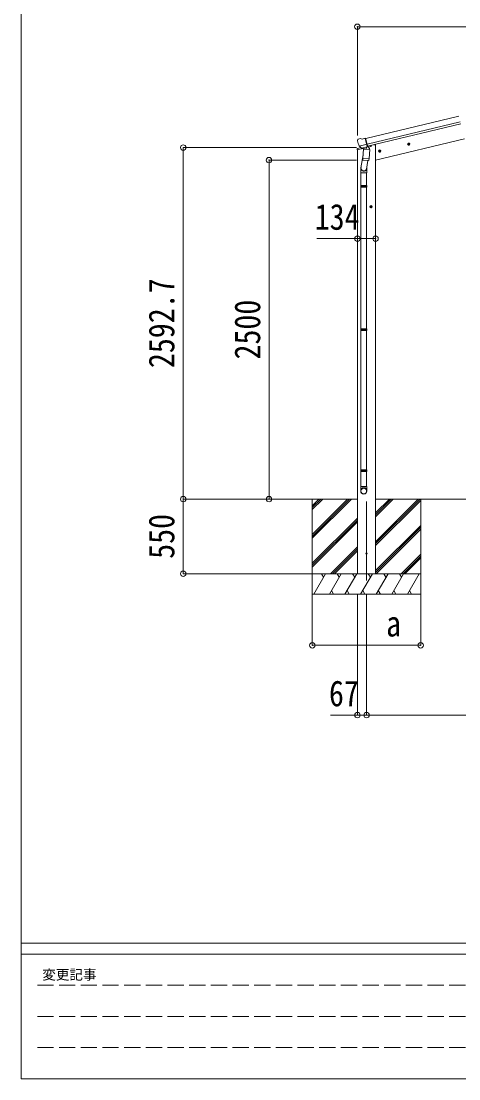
# Model space of a CAD drawing. Units: millimetres at full size, sheet at 1:40. Extents: x -11181 to 11305, y -7804 to 7716.
# Drawn here: x -11181 to -7949, y -7804 to -3 of the extents above; entities that cross this region are included whole.
import ezdxf
from ezdxf.enums import TextEntityAlignment as Align

# ---------------------------------------------------------------- set-up
doc = ezdxf.new("R2010")
doc.units = ezdxf.units.MM
doc.header["$LTSCALE"] = 40
doc.header["$PDMODE"] = 32
doc.header["$PDSIZE"] = 40
doc.linetypes.add('DASHED3', pattern=[4, 3, -1])
for name, color, linetype, lineweight in [('0-0_0', 7, 'Continuous', 9), ('0-1_本体', 4, 'Continuous', 9), ('0-2_部品', 7, 'Continuous', 9), ('0-8_PARTS2', 2, 'Continuous', 9), ('0-A_寸法', 6, 'Continuous', 9), ('F-0_240', 7, 'Continuous', 9)]:
    doc.layers.add(name, color=color, linetype=linetype, lineweight=lineweight)
doc.styles.add('ＭＳ ゴシック', font='')
doc.styles.get('ＭＳ ゴシック').set_extended_font_data('MS Gothic')

msp = doc.modelspace()

# ---------------------------------------------------------------- linework, layer by layer
at = {"layer": '0-0_0'}
for p, q in [((-8697.94, -3528.39), (-9210.16, -3528.4)), ((-9030.94, -3528.4), (-9030.94, -4228.4)), ((-9030.94, -3789.13), (-8770.21, -3528.4)), ((-9030.94, -3803.27), (-8756.07, -3528.4)), ((-9030.94, -3817.41), (-8741.93, -3528.4)), ((-9030.94, -3605.28), (-8954.06, -3528.4)), ((-9030.94, -3591.14), (-8968.2, -3528.4)), ((-9030.94, -3577), (-8982.34, -3528.4)), ((-8563.94, -3528.4), (-4031.92, -3528.4)), ((-8563.94, -3842.63), (-8249.71, -3528.4)), ((-8563.94, -3856.77), (-8235.57, -3528.4)), ((-8563.94, -3658.78), (-8433.56, -3528.4)), ((-8563.94, -3644.64), (-8447.7, -3528.4)), ((-8563.94, -3630.5), (-8461.84, -3528.4)), ((-8563.94, -3870.91), (-8230.94, -3537.91)), ((-8230.94, -3528.4), (-8230.94, -4228.4)), ((-9030.94, -4001.26), (-8697.94, -3668.26)), ((-9030.94, -4015.4), (-8697.94, -3682.4)), ((-9030.94, -4029.54), (-8697.94, -3696.55)), ((-8563.94, -4054.76), (-8230.94, -3721.76)), ((-8563.94, -4068.9), (-8230.94, -3735.9)), ((-8559.3, -4078.4), (-8230.94, -3750.04)), ((-8895.95, -4078.4), (-8697.94, -3880.39)), ((-8881.81, -4078.4), (-8697.94, -3894.53)), ((-8867.67, -4078.4), (-8697.94, -3908.68)), ((-8375.45, -4078.4), (-8230.94, -3933.89)), ((-8361.31, -4078.4), (-8230.94, -3948.03)), ((-8347.17, -4078.4), (-8230.94, -3962.18)), ((-8230.94, -4078.4), (-9030.94, -4078.4)), ((-9020.65, -4228.4), (-8934.05, -4078.4)), ((-8949.05, -4104.38), (-8964.05, -4078.4)), ((-8905.18, -4228.4), (-8818.58, -4078.4)), ((-8833.58, -4104.38), (-8848.58, -4078.4)), ((-8789.71, -4228.4), (-8703.11, -4078.4)), ((-8718.11, -4104.38), (-8733.11, -4078.4)), ((-8563.94, -4078.4), (-8697.94, -4078.4)), ((-8674.24, -4228.4), (-8587.64, -4078.4)), ((-8602.64, -4104.38), (-8617.64, -4078.4)), ((-8558.77, -4228.4), (-8472.17, -4078.4)), ((-8487.17, -4104.38), (-8502.17, -4078.4)), ((-8443.3, -4228.4), (-8356.7, -4078.4)), ((-8386.7, -4078.4), (-8371.7, -4104.38)), ((-8327.83, -4228.4), (-8241.23, -4078.4)), ((-8890.18, -4202.42), (-8875.18, -4228.4)), ((-8774.71, -4202.42), (-8759.71, -4228.4)), ((-8659.24, -4202.42), (-8644.24, -4228.4)), ((-8543.77, -4202.42), (-8528.77, -4228.4)), ((-8428.3, -4202.42), (-8413.3, -4228.4)), ((-8312.83, -4202.42), (-8297.83, -4228.4)), ((-9030.94, -4228.4), (-8230.94, -4228.4))]:
    msp.add_line(p, q, dxfattribs=at)
at = {"layer": '0-1_本体'}
for p, q in [((-8637, -868.15), (-7949.09, -702.99)), ((-7939.01, -744.97), (-8626.93, -910.12)), ((-8623, -926.49), (-7935.08, -761.33)), ((-8640.26, -868.93), (-8637, -868.15)), ((-8640.26, -868.93), (-8626.25, -927.27)), ((-8626.25, -927.27), (-8623, -926.49)), ((-8563.94, -915.4), (-8576.82, -915.4)), ((-8563.94, -1028.52), (-7908.7, -871.21)), ((-8563.94, -915.4), (-8563.94, -4078.4)), ((-8697.94, -951.68), (-8697.94, -4078.4))]:
    msp.add_line(p, q, dxfattribs=at)
at = {"layer": '0-2_部品'}
for p, q in [((-8698.38, -884.05), (-8698.11, -885.2)), ((-8671.18, -936), (-8698.11, -942.46)), ((-8694.17, -875.48), (-8698.02, -881.77)), ((-8691.07, -873.23), (-8677.89, -870.06)), ((-8684.33, -924.36), (-8626.82, -910.55)), ((-8667.48, -939.27), (-8683.86, -924.78)), ((-8663.33, -872.74), (-8676.59, -870.04)), ((-8663.33, -872.74), (-8637.4, -866.51)), ((-8662.4, -939.36), (-8625.7, -930.55)), ((-8631.65, -932.37), (-8632.67, -946.98)), ((-8625.7, -930.55), (-8624.17, -930.18)), ((-8622.62, -928.08), (-8621.67, -928.15)), ((-8621.67, -928.15), (-8608.36, -943.46)), ((-8617.92, -932.47), (-8599.69, -928.09)), ((-8595.86, -919.97), (-8595.86, -923.23)), ((-8309.46, -908.3), (-8328.91, -912.97)), ((-8326.48, -912.39), (-8324.35, -905.19)), ((-8321.32, -917.83), (-8326.48, -912.39)), ((-8324.35, -905.19), (-8317.05, -903.44)), ((-8316.85, -920.36), (-8321.52, -900.91)), ((-8317.05, -903.44), (-8311.89, -908.88)), ((-8700.41, -952.27), (-8657.48, -941.96)), ((-8700.41, -945.38), (-8700.41, -952.27)), ((-8655.89, -988.79), (-8671.8, -1084.96)), ((-8664.77, -939.84), (-8657.25, -938.03)), ((-8663.93, -939.73), (-8662.4, -939.36)), ((-8660.56, -939.59), (-8660.62, -940.33)), ((-8659.86, -941.37), (-8634.05, -947.81)), ((-8658.48, -1026.02), (-8657.6, -1013.56)), ((-8652.94, -946.72), (-8657.62, -1013.56)), ((-8611.93, -1016.75), (-8657.62, -1013.56)), ((-8607.26, -949.91), (-8652.94, -946.72)), ((-8651.17, -943.54), (-8651.4, -946.83)), ((-8611.93, -1016.75), (-8607.26, -949.91)), ((-8608.36, -943.46), (-8608.8, -949.81)), ((-8523.38, -959.66), (-8542.83, -964.33)), ((-8540.41, -963.75), (-8538.27, -956.55)), ((-8535.24, -969.19), (-8540.41, -963.75)), ((-8538.27, -956.55), (-8530.98, -954.8)), ((-8530.77, -971.72), (-8535.44, -952.27)), ((-8530.98, -954.8), (-8525.81, -960.24)), ((-8673.95, -1122.12), (-8673.95, -1087.77)), ((-8658.08, -1027.38), (-8658.08, -1027.38)), ((-8656.63, -1028.16), (-8614.94, -1031.08)), ((-8620.36, -1030.7), (-8631.1, -1094.28)), ((-8627.95, -1087.46), (-8627.95, -1122.12)), ((-8611.94, -1016.75), (-8612.83, -1029.45)), ((-8627.95, -1122.12), (-8673.95, -1122.12)), ((-8671.95, -1122.12), (-8671.95, -1216.12)), ((-8629.95, -1122.12), (-8629.95, -1216.12)), ((-8673.95, -1218.12), (-8672.95, -1216.12)), ((-8627.95, -1218.12), (-8673.95, -1218.12)), ((-8627.95, -1226.12), (-8673.95, -1226.12)), ((-8628.95, -1216.12), (-8672.95, -1216.12)), ((-8628.95, -1228.12), (-8672.95, -1228.12)), ((-8671.95, -1228.12), (-8671.95, -2272.46)), ((-8629.95, -1228.12), (-8629.95, -2272.46)), ((-8627.95, -1218.12), (-8628.95, -1216.12)), ((-8627.95, -1226.12), (-8628.95, -1228.12)), ((-8627.95, -1218.12), (-8627.95, -1226.12)), ((-8587.74, -1371.91), (-8607.74, -1371.91)), ((-8605.25, -1371.91), (-8601.49, -1365.41)), ((-8601.49, -1378.41), (-8605.25, -1371.91)), ((-8601.49, -1365.41), (-8593.99, -1365.41)), ((-8597.74, -1381.91), (-8597.74, -1361.91)), ((-8593.99, -1365.41), (-8590.24, -1371.91)), ((-8673.95, -2274.46), (-8672.95, -2272.46)), ((-8627.95, -2274.46), (-8673.95, -2274.46)), ((-8627.95, -2282.46), (-8673.95, -2282.46)), ((-8628.95, -2272.46), (-8672.95, -2272.46)), ((-8628.95, -2284.46), (-8672.95, -2284.46)), ((-8671.95, -2284.46), (-8671.95, -3312.5)), ((-8629.95, -2284.46), (-8629.95, -3312.5)), ((-8627.95, -2274.46), (-8628.95, -2272.46)), ((-8627.95, -2282.46), (-8628.95, -2284.46)), ((-8627.95, -2274.46), (-8627.95, -2282.46)), ((-8673.95, -3314.5), (-8672.95, -3312.5)), ((-8627.95, -3314.5), (-8673.95, -3314.5)), ((-8627.95, -3322.5), (-8673.95, -3322.5)), ((-8628.95, -3312.5), (-8672.95, -3312.5)), ((-8628.95, -3324.5), (-8672.95, -3324.5)), ((-8671.95, -3324.5), (-8671.95, -3434.5)), ((-8629.95, -3324.5), (-8629.95, -3434.5)), ((-8627.95, -3314.5), (-8628.95, -3312.5)), ((-8627.95, -3322.5), (-8628.95, -3324.5)), ((-8627.95, -3314.5), (-8627.95, -3322.5)), ((-8673.95, -3468.64), (-8673.95, -3434.5)), ((-8627.95, -3434.5), (-8673.95, -3434.5)), ((-8627.95, -3468.64), (-8627.95, -3434.5))]:
    msp.add_line(p, q, dxfattribs=at)
for points in [[(-8684.6, -923.78), (-8684.02, -924.63), (-8683.86, -924.78)], [(-8631.97, -931.96), (-8632.2, -932.11), (-8656.97, -938.06), (-8657.25, -938.03)], [(-8631.97, -931.96), (-8622.24, -929.63), (-8637.4, -866.51)], [(-8311.89, -908.88), (-8314.02, -916.08), (-8321.32, -917.83)], [(-8525.81, -960.24), (-8527.94, -967.44), (-8535.24, -969.19)], [(-8673.95, -1218.12), (-8673.95, -1226.12), (-8672.95, -1228.12)], [(-8590.24, -1371.91), (-8593.99, -1378.41), (-8601.49, -1378.41)], [(-8673.95, -2274.46), (-8673.95, -2282.46), (-8672.95, -2284.46)], [(-8673.95, -3314.5), (-8673.95, -3322.5), (-8672.95, -3324.5)]]:
    msp.add_lwpolyline(points, dxfattribs=at)
for centre, radius in [((-8319.19, -910.64), 8.5), ((-8319.19, -910.64), 7.7), ((-8319.19, -910.64), 6.5), ((-8533.11, -961.99), 8.5), ((-8533.11, -961.99), 7.7), ((-8533.11, -961.99), 6.5), ((-8597.74, -1371.91), 8.5), ((-8597.74, -1371.91), 7.7), ((-8597.74, -1371.91), 6.5)]:
    msp.add_circle(centre, radius, dxfattribs=at)
at = {"layer": '0-2_部品', "color": 4}
msp.add_circle((-8630.94, -3928.4), 5, dxfattribs=at)
at = {"layer": '0-2_部品'}
for centre, radius, start, end in [((-8501.3, -837.95), 202.4, 193.5, 205.09125), ((-8689.9, -878.09), 5, 103.5, 148.5), ((-8677.19, -872.98), 3, 78.5, 103.5), ((-8631.05, -932.46), 0.604, 100.59842, 172.20595), ((-8624.29, -929.7), 0.5, 283.5, 318.76246), ((-8600.86, -923.23), 5, 283.5, 0), ((-8697.41, -945.38), 3, 103.5, 180), ((-8664.05, -939.24), 0.5, 248.23754, 283.5), ((-8661.06, -939.56), 0.5, 356, 103.5), ((-8659.62, -940.4), 1, 176, 256), ((-8633.69, -946.84), 1.03, 250.03897, 351.96569), ((-8643.95, -1087.77), 30, 177.45142, 180), ((-8656.54, -1026.19), 1.95, 175.04017, 217.47766), ((-8656.49, -1026.16), 2, 217.40962, 266), ((-8614.8, -1029.08), 2, 266, 349.46843)]:
    msp.add_arc(centre, radius, start, end, dxfattribs=at)
for centre, major_axis, ratio, start_param, end_param in [((-8695.46, -883.34), (-1.57, -2.57), 0.99628, 4.712389, 5.4996506), ((-8665.49, -937.01), (-0.73, -2.92), 0.997631, 5.8041905, 6.6006116), ((-8665.43, -936.79), (2.63, 3.16), 0.650902, 4.0958226, 4.1686332), ((-8665.47, -936.91), (-0.73, -2.92), 0.997631, 0.3902369, 0.4789948), ((-8650.95, -1087.46), (23, 0), 0.996195, 2.5560258, 6.5663028), ((-8650.95, -1087.46), (21, 0), 0.996195, 2.9349147, 5.9512394), ((-8650.95, -3466.89), (-23, 0), 0.996195, 3.1415927, 6.2831853), ((-8650.95, -3468.64), (-23, 0), 0.996195, 3.1415927, 6.2831853), ((-8650.95, -3468.64), (0, -23.43), 0.981806, 4.712389, 7.8539816)]:
    msp.add_ellipse(centre, major_axis=major_axis, ratio=ratio, start_param=start_param, end_param=end_param, dxfattribs=at)
msp.add_ellipse((-8650.95, -3468.64), major_axis=(21, 0), ratio=0.996195, dxfattribs=at)
at = {"layer": '0-8_PARTS2', "color": 6}
msp.add_line((-8698.44, -44.52), (-3897.42, -44.52), dxfattribs=at)
at = {"layer": '0-8_PARTS2'}
msp.add_line((-8630.94, -4129.34), (-8630.94, -3545.39), dxfattribs=at)
at = {"layer": '0-A_寸法'}
for p, q in [((-8698.44, -44.52), (-8698.44, -846.85)), ((-9984.22, -935.7), (-8705.39, -935.7)), ((-9984.22, -3528.4), (-9984.22, -935.7)), ((-9350.51, -1028.42), (-8705.39, -1028.42)), ((-9350.51, -3528.4), (-9350.51, -1028.42)), ((-8697.94, -1607.15), (-8997.94, -1607.15)), ((-8563.94, -1607.15), (-8697.94, -1607.15)), ((-9984.22, -3528.4), (-9984.22, -4078.4)), ((-9984.22, -3528.4), (-9037.95, -3528.4)), ((-9984.22, -3528.4), (-9035.2, -3528.4)), ((-9350.51, -3528.4), (-9037.95, -3528.4)), ((-9984.22, -4078.4), (-9036.23, -4078.4)), ((-9030.94, -4606.3), (-9030.94, -4231.89)), ((-8697.94, -5121.29), (-8697.94, -4231.89)), ((-8630.94, -5121.29), (-8630.94, -4231.89)), ((-8230.94, -4606.3), (-8230.94, -4231.89)), ((-9030.94, -4606.3), (-8230.94, -4606.3)), ((-8697.94, -5121.29), (-8897.94, -5121.29)), ((-8697.94, -5121.29), (-8630.94, -5121.29)), ((-8630.94, -5121.29), (-3964.92, -5121.29))]:
    msp.add_line(p, q, dxfattribs=at)
for p in [(-8698.44, -44.52), (-9984.22, -935.7), (-9350.51, -1028.42), (-8697.94, -1607.15), (-8563.94, -1607.15), (-9984.22, -3528.4), (-9350.51, -3528.4), (-9984.22, -4078.4), (-9030.94, -4606.3), (-8230.94, -4606.3), (-8697.94, -5121.29), (-8630.94, -5121.29)]:
    msp.add_point(p, dxfattribs=at)
at = {"layer": 'F-0_240', "color": 5}
for p, q in [((-11180.61, 7716.46), (-11180.61, -7803.54)), ((-11180.61, -6803.54), (10739.39, -6803.54)), ((-11180.61, -6883.54), (7183.72, -6883.54)), ((-11180.61, -7803.54), (10739.39, -7803.54))]:
    msp.add_line(p, q, dxfattribs=at)
at = {"layer": 'F-0_240', "color": 4, "linetype": 'DASHED3'}
for p, q in [((-11060.61, -7113.54), (-4656.28, -7113.54)), ((-11060.61, -7343.54), (-4656.28, -7343.54)), ((-11060.61, -7573.54), (-4656.28, -7573.54))]:
    msp.add_line(p, q, dxfattribs=at)

# ---------------------------------------------------------------- texts
at = {"layer": '0-A_寸法', "color": 7, "style": 'ＭＳ ゴシック', "width": 0.85}
for s, p in [('134', (-9012.94, -1599.15)), ('a', (-8485.94, -4598.3)), ('67', (-8907.94, -5113.29))]:
    msp.add_text(s, height=190.6, dxfattribs=at).set_placement(p, align=Align.BOTTOM_LEFT)
for s, p in [('2592.7', (-9992.22, -2562.05)), ('2500', (-9358.51, -2498.41)), ('550', (-9992.22, -3968.4))]:
    msp.add_text(s, height=190.6, rotation=90, dxfattribs=at).set_placement(p, align=Align.BOTTOM_LEFT)
at = {"layer": 'F-0_240', "style": 'ＭＳ ゴシック'}
msp.add_text('変更記事', height=73.31, dxfattribs=at).set_placement((-11024.31, -7093.54), align=Align.BOTTOM_LEFT)

doc.saveas('drawing.dxf')
